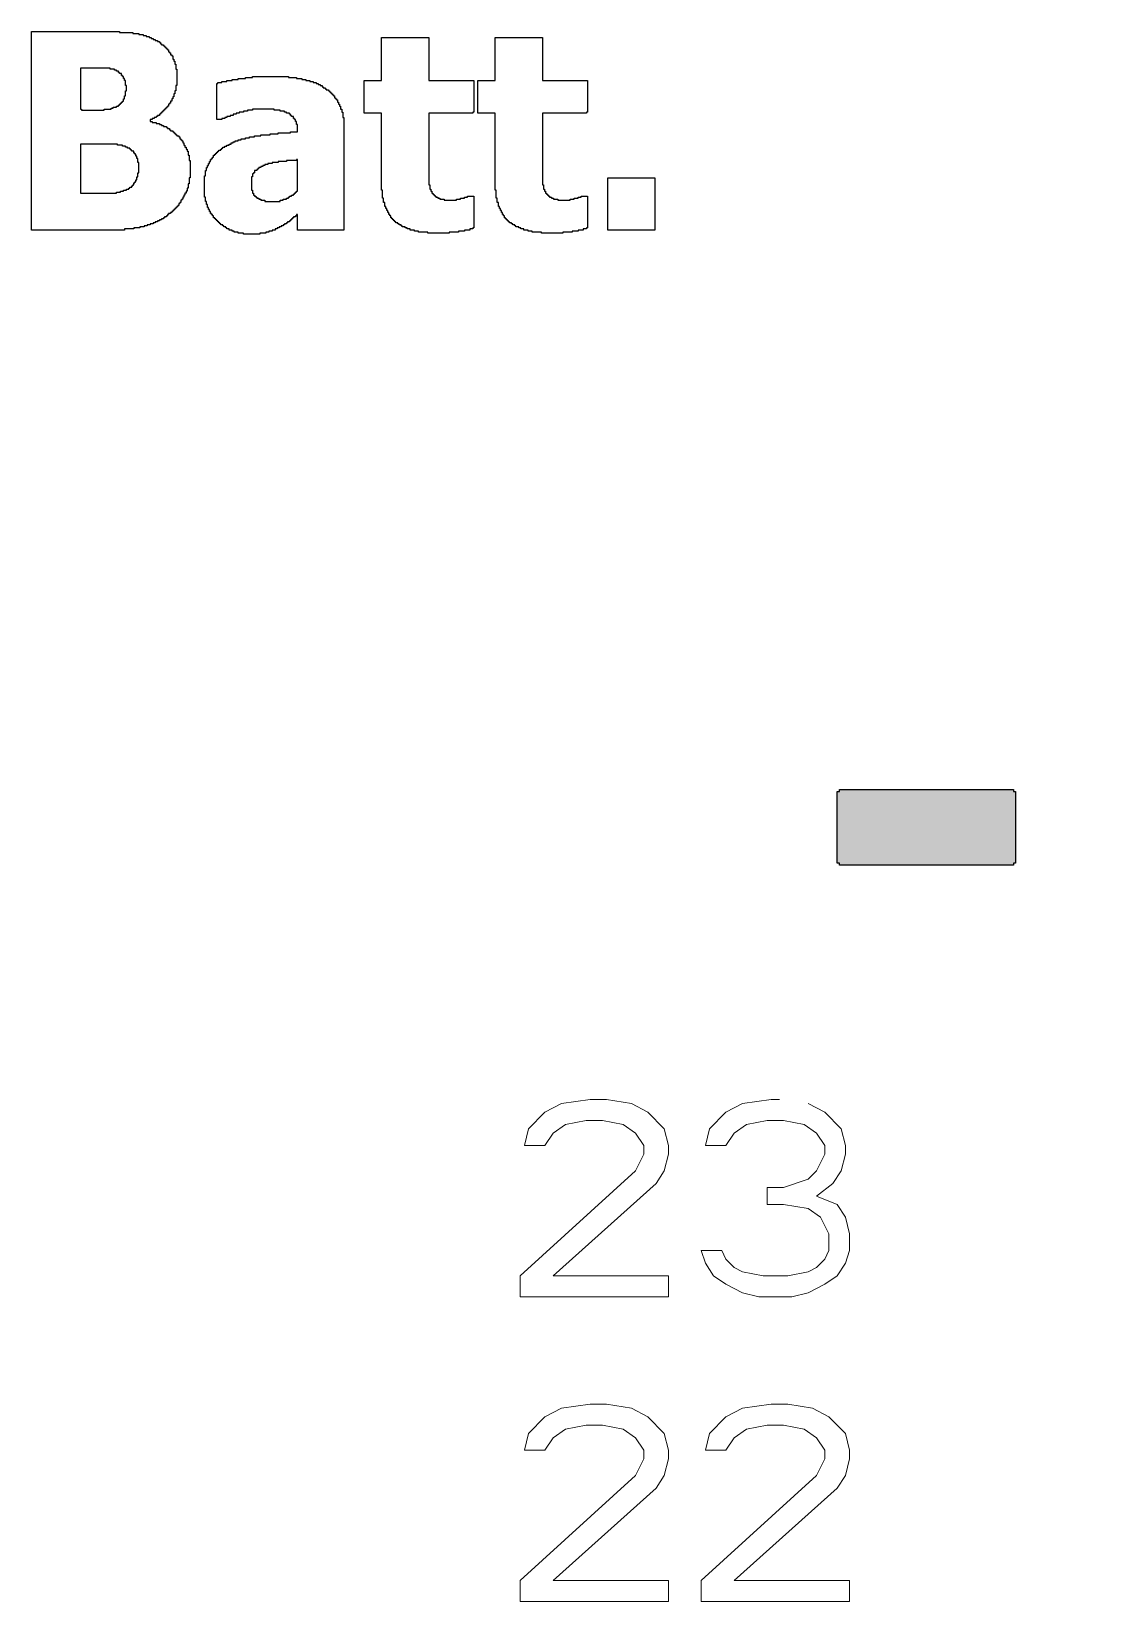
# Model space of a CAD drawing. Header units: inches. Extents: x 0.67 to 2.91, y 19.19 to 21.69.
# Drawn here: x 0.673 to 1.049, y 20.409 to 20.957 of the extents above; entities that cross this region are included whole.
import ezdxf

# ---------------------------------------------------------------- set-up
doc = ezdxf.new("R2010")
doc.units = ezdxf.units.IN
doc.header["$LTSCALE"] = 1.21
doc.header["$MEASUREMENT"] = 0
doc.layers.add('R2V', color=7, linetype='Continuous')

msp = doc.modelspace()

# ---------------------------------------------------------------- hatches: boundary and pattern name
h = msp.add_hatch(color=5)
h.paths.add_polyline_path([(1.01657, 20.66645), (1.01657, 20.69145), (1.01586, 20.69145), (1.01586, 20.69217), (0.95514, 20.69217), (0.95514, 20.69145), (0.95443, 20.69145), (0.95443, 20.66645), (0.95514, 20.66645), (0.95514, 20.66574), (1.01586, 20.66574), (1.01586, 20.66645)])
h.paths.add_polyline_path([(1.17965, 20.66717), (1.17965, 20.69074), (1.13251, 20.69074), (1.13251, 20.69145), (1.13179, 20.69145), (1.13179, 20.73788), (1.10751, 20.73788), (1.10751, 20.69074), (1.05965, 20.69074), (1.05965, 20.66717), (1.10751, 20.66717), (1.10751, 20.62003), (1.13179, 20.62003), (1.13179, 20.66717)])
h.paths.add_polyline_path([(1.31648, 20.67672), (1.31648, 20.67743), (1.31577, 20.67743), (1.31577, 20.67886), (1.31506, 20.67886), (1.31506, 20.67957), (1.31434, 20.67957), (1.31434, 20.68029), (1.31363, 20.68029), (1.31363, 20.681), (1.31291, 20.681), (1.31291, 20.68172), (1.3122, 20.68172), (1.3122, 20.68243), (1.31148, 20.68243), (1.31148, 20.68314), (1.31077, 20.68314), (1.31077, 20.68386), (1.30934, 20.68386), (1.30934, 20.68457), (1.30863, 20.68457), (1.30863, 20.68529), (1.30791, 20.68529), (1.30791, 20.686), (1.30648, 20.686), (1.30648, 20.68672), (1.30506, 20.68672), (1.30506, 20.68743), (1.30363, 20.68743), (1.30363, 20.68814), (1.3022, 20.68814), (1.3022, 20.68886), (1.30006, 20.68886), (1.30006, 20.68957), (1.29791, 20.68957), (1.29791, 20.69029), (1.29577, 20.69029), (1.29577, 20.691), (1.29363, 20.691), (1.29363, 20.69172), (1.29006, 20.69172), (1.29006, 20.69243), (1.2872, 20.69243), (1.2872, 20.69314), (1.28363, 20.69314), (1.28363, 20.69386), (1.28006, 20.69386), (1.28006, 20.69457), (1.2772, 20.69457), (1.2772, 20.69529), (1.27434, 20.69529), (1.27434, 20.696), (1.2722, 20.696), (1.2722, 20.69672), (1.27006, 20.69672), (1.27006, 20.69743), (1.26863, 20.69743), (1.26863, 20.69814), (1.26791, 20.69814), (1.26791, 20.69886), (1.26648, 20.69886), (1.26648, 20.70029), (1.26577, 20.70029), (1.26577, 20.701), (1.26506, 20.701), (1.26506, 20.70672), (1.26577, 20.70672), (1.26577, 20.70814), (1.26648, 20.70814), (1.26648, 20.70886), (1.2672, 20.70886), (1.2672, 20.70957), (1.26863, 20.70957), (1.26863, 20.71029), (1.26934, 20.71029), (1.26934, 20.711), (1.27148, 20.711), (1.27148, 20.71172), (1.27363, 20.71172), (1.27363, 20.71243), (1.27648, 20.71243), (1.27648, 20.71314), (1.2872, 20.71314), (1.2872, 20.71243), (1.29148, 20.71243), (1.29148, 20.71172), (1.29434, 20.71172), (1.29434, 20.711), (1.29648, 20.711), (1.29648, 20.71029), (1.29863, 20.71029), (1.29863, 20.70957), (1.30006, 20.70957), (1.30006, 20.70886), (1.3022, 20.70886), (1.3022, 20.70814), (1.30363, 20.70814), (1.30363, 20.70743), (1.30506, 20.70743), (1.30506, 20.70672), (1.30577, 20.70672), (1.30577, 20.706), (1.3072, 20.706), (1.3072, 20.70529), (1.30863, 20.70529), (1.30863, 20.70457), (1.31006, 20.70457), (1.31006, 20.70386), (1.31077, 20.70386), (1.31077, 20.70314), (1.3122, 20.70314), (1.3122, 20.70243), (1.31291, 20.70243), (1.31291, 20.70172), (1.31648, 20.70172), (1.31648, 20.72814), (1.31506, 20.72814), (1.31506, 20.72886), (1.31363, 20.72886), (1.31363, 20.72957), (1.31148, 20.72957), (1.31148, 20.73029), (1.31006, 20.73029), (1.31006, 20.731), (1.3072, 20.731), (1.3072, 20.73172), (1.30506, 20.73172), (1.30506, 20.73243), (1.3022, 20.73243), (1.3022, 20.73314), (1.29934, 20.73314), (1.29934, 20.73386), (1.29506, 20.73386), (1.29506, 20.73457), (1.29077, 20.73457), (1.29077, 20.73529), (1.27148, 20.73529), (1.27148, 20.73457), (1.26648, 20.73457), (1.26648, 20.73386), (1.26291, 20.73386), (1.26291, 20.73314), (1.26006, 20.73314), (1.26006, 20.73243), (1.25791, 20.73243), (1.25791, 20.73172), (1.25577, 20.73172), (1.25577, 20.731), (1.25434, 20.731), (1.25434, 20.73029), (1.25291, 20.73029), (1.25291, 20.72957), (1.25077, 20.72957), (1.25077, 20.72886), (1.25006, 20.72886), (1.25006, 20.72814), (1.24863, 20.72814), (1.24863, 20.72743), (1.2472, 20.72743), (1.2472, 20.72672), (1.24648, 20.72672), (1.24648, 20.726), (1.24506, 20.726), (1.24506, 20.72529), (1.24434, 20.72529), (1.24434, 20.72457), (1.24363, 20.72457), (1.24363, 20.72386), (1.2422, 20.72386), (1.2422, 20.72314), (1.24148, 20.72314), (1.24148, 20.72243), (1.24077, 20.72243), (1.24077, 20.72172), (1.24006, 20.72172), (1.24006, 20.721), (1.23934, 20.721), (1.23934, 20.72029), (1.23863, 20.72029), (1.23863, 20.71886), (1.23791, 20.71886), (1.23791, 20.71814), (1.2372, 20.71814), (1.2372, 20.71743), (1.23648, 20.71743), (1.23648, 20.716), (1.23577, 20.716), (1.23577, 20.71457), (1.23506, 20.71457), (1.23506, 20.71386), (1.23434, 20.71386), (1.23434, 20.71172), (1.23363, 20.71172), (1.23363, 20.71029), (1.23291, 20.71029), (1.23291, 20.70743), (1.2322, 20.70743), (1.2322, 20.70243), (1.23148, 20.70243), (1.23148, 20.69957), (1.2322, 20.69957), (1.2322, 20.69314), (1.23291, 20.69314), (1.23291, 20.69029), (1.23363, 20.69029), (1.23363, 20.68814), (1.23434, 20.68814), (1.23434, 20.68672), (1.23506, 20.68672), (1.23506, 20.68529), (1.23577, 20.68529), (1.23577, 20.68386), (1.23648, 20.68386), (1.23648, 20.68314), (1.2372, 20.68314), (1.2372, 20.68172), (1.23791, 20.68172), (1.23791, 20.681), (1.23863, 20.681), (1.23863, 20.68029), (1.23934, 20.68029), (1.23934, 20.67957), (1.24006, 20.67957), (1.24006, 20.67886), (1.24077, 20.67886), (1.24077, 20.67814), (1.24148, 20.67814), (1.24148, 20.67743), (1.2422, 20.67743), (1.2422, 20.67672), (1.24363, 20.67672), (1.24363, 20.676), (1.24434, 20.676), (1.24434, 20.67529), (1.24506, 20.67529), (1.24506, 20.67457), (1.24648, 20.67457), (1.24648, 20.67386), (1.24791, 20.67386), (1.24791, 20.67314), (1.24934, 20.67314), (1.24934, 20.67243), (1.25077, 20.67243), (1.25077, 20.67172), (1.25291, 20.67172), (1.25291, 20.671), (1.25434, 20.671), (1.25434, 20.67029), (1.25648, 20.67029), (1.25648, 20.66957), (1.25934, 20.66957), (1.25934, 20.66886), (1.2622, 20.66886), (1.2622, 20.66814), (1.26506, 20.66814), (1.26506, 20.66743), (1.26863, 20.66743), (1.26863, 20.66672), (1.2722, 20.66672), (1.2722, 20.666), (1.27506, 20.666), (1.27506, 20.66529), (1.27791, 20.66529), (1.27791, 20.66457), (1.28077, 20.66457), (1.28077, 20.66386), (1.2822, 20.66386), (1.2822, 20.66314), (1.28363, 20.66314), (1.28363, 20.66243), (1.28506, 20.66243), (1.28506, 20.66172), (1.28577, 20.66172), (1.28577, 20.661), (1.28648, 20.661), (1.28648, 20.66029), (1.2872, 20.66029), (1.2872, 20.65743), (1.28791, 20.65743), (1.28791, 20.656), (1.2872, 20.656), (1.2872, 20.65314), (1.28648, 20.65314), (1.28648, 20.65243), (1.28577, 20.65243), (1.28577, 20.65172), (1.28506, 20.65172), (1.28506, 20.651), (1.28434, 20.651), (1.28434, 20.65029), (1.28291, 20.65029), (1.28291, 20.64957), (1.28077, 20.64957), (1.28077, 20.64886), (1.27791, 20.64886), (1.27791, 20.64814), (1.27291, 20.64814), (1.27291, 20.64743), (1.26648, 20.64743), (1.26648, 20.64814), (1.26077, 20.64814), (1.26077, 20.64886), (1.2572, 20.64886), (1.2572, 20.64957), (1.25506, 20.64957), (1.25506, 20.65029), (1.25291, 20.65029), (1.25291, 20.651), (1.25077, 20.651), (1.25077, 20.65172), (1.24934, 20.65172), (1.24934, 20.65243), (1.2472, 20.65243), (1.2472, 20.65314), (1.24577, 20.65314), (1.24577, 20.65386), (1.24434, 20.65386), (1.24434, 20.65457), (1.24291, 20.65457), (1.24291, 20.65529), (1.24148, 20.65529), (1.24148, 20.656), (1.24077, 20.656), (1.24077, 20.65672), (1.23934, 20.65672), (1.23934, 20.65743), (1.23863, 20.65743), (1.23863, 20.65814), (1.2372, 20.65814), (1.2372, 20.65886), (1.23648, 20.65886), (1.23648, 20.65957), (1.23577, 20.65957), (1.23577, 20.66029), (1.23434, 20.66029), (1.23434, 20.661), (1.23148, 20.661), (1.23148, 20.63314), (1.23291, 20.63314), (1.23291, 20.63243), (1.23506, 20.63243), (1.23506, 20.63172), (1.23648, 20.63172), (1.23648, 20.631), (1.23863, 20.631), (1.23863, 20.63029), (1.24077, 20.63029), (1.24077, 20.62957), (1.24291, 20.62957), (1.24291, 20.62886), (1.24577, 20.62886), (1.24577, 20.62814), (1.24791, 20.62814), (1.24791, 20.62743), (1.25148, 20.62743), (1.25148, 20.62672), (1.25577, 20.62672), (1.25577, 20.626), (1.2622, 20.626), (1.2622, 20.62529), (1.27863, 20.62529), (1.27863, 20.626), (1.28434, 20.626), (1.28434, 20.62672), (1.28791, 20.62672), (1.28791, 20.62743), (1.29077, 20.62743), (1.29077, 20.62814), (1.29363, 20.62814), (1.29363, 20.62886), (1.29577, 20.62886), (1.29577, 20.62957), (1.2972, 20.62957), (1.2972, 20.63029), (1.29863, 20.63029), (1.29863, 20.631), (1.30077, 20.631), (1.30077, 20.63172), (1.30148, 20.63172), (1.30148, 20.63243), (1.30291, 20.63243), (1.30291, 20.63314), (1.30434, 20.63314), (1.30434, 20.63386), (1.30577, 20.63386), (1.30577, 20.63457), (1.30648, 20.63457), (1.30648, 20.63529), (1.30791, 20.63529), (1.30791, 20.636), (1.30863, 20.636), (1.30863, 20.63672), (1.30934, 20.63672), (1.30934, 20.63743), (1.31006, 20.63743), (1.31006, 20.63814), (1.31077, 20.63814), (1.31077, 20.63886), (1.31148, 20.63886), (1.31148, 20.63957), (1.3122, 20.63957), (1.3122, 20.64029), (1.31291, 20.64029), (1.31291, 20.641), (1.31363, 20.641), (1.31363, 20.64172), (1.31434, 20.64172), (1.31434, 20.64243), (1.31506, 20.64243), (1.31506, 20.64386), (1.31577, 20.64386), (1.31577, 20.64457), (1.31648, 20.64457), (1.31648, 20.646), (1.3172, 20.646), (1.3172, 20.64743), (1.31791, 20.64743), (1.31791, 20.64886), (1.31863, 20.64886), (1.31863, 20.651), (1.31934, 20.651), (1.31934, 20.65314), (1.32006, 20.65314), (1.32006, 20.65672), (1.32077, 20.65672), (1.32077, 20.66529), (1.32006, 20.66529), (1.32006, 20.66957), (1.31934, 20.66957), (1.31934, 20.67172), (1.31863, 20.67172), (1.31863, 20.67386), (1.31791, 20.67386), (1.31791, 20.67529), (1.3172, 20.67529), (1.3172, 20.67672)])
h.paths.add_polyline_path([(2.32996, 20.6881), (2.32996, 20.68881), (2.32853, 20.68881), (2.32853, 20.68953), (2.3271, 20.68953), (2.3271, 20.69024), (2.32568, 20.69024), (2.32568, 20.69096), (2.32425, 20.69096), (2.32425, 20.69167), (2.3221, 20.69167), (2.3221, 20.69238), (2.31996, 20.69238), (2.31996, 20.6931), (2.31782, 20.6931), (2.31782, 20.69381), (2.31568, 20.69381), (2.31568, 20.69453), (2.3121, 20.69453), (2.3121, 20.69524), (2.30925, 20.69524), (2.30925, 20.69596), (2.30568, 20.69596), (2.30568, 20.69667), (2.3021, 20.69667), (2.3021, 20.69739), (2.29925, 20.69739), (2.29925, 20.6981), (2.29639, 20.6981), (2.29639, 20.69881), (2.29425, 20.69881), (2.29425, 20.69953), (2.2921, 20.69953), (2.2921, 20.70024), (2.29068, 20.70024), (2.29068, 20.70096), (2.28996, 20.70096), (2.28996, 20.70167), (2.28853, 20.70167), (2.28853, 20.7031), (2.28782, 20.7031), (2.28782, 20.70381), (2.2871, 20.70381), (2.2871, 20.70953), (2.28782, 20.70953), (2.28782, 20.71096), (2.28853, 20.71096), (2.28853, 20.71167), (2.28925, 20.71167), (2.28925, 20.71239), (2.29068, 20.71239), (2.29068, 20.7131), (2.29139, 20.7131), (2.29139, 20.71381), (2.29353, 20.71381), (2.29353, 20.71453), (2.29568, 20.71453), (2.29568, 20.71524), (2.29853, 20.71524), (2.29853, 20.71596), (2.30925, 20.71596), (2.30925, 20.71524), (2.31353, 20.71524), (2.31353, 20.71453), (2.31639, 20.71453), (2.31639, 20.71381), (2.31853, 20.71381), (2.31853, 20.7131), (2.32068, 20.7131), (2.32068, 20.71239), (2.3221, 20.71239), (2.3221, 20.71167), (2.32425, 20.71167), (2.32425, 20.71096), (2.32568, 20.71096), (2.32568, 20.71024), (2.3271, 20.71024), (2.3271, 20.70953), (2.32782, 20.70953), (2.32782, 20.70881), (2.32925, 20.70881), (2.32925, 20.7081), (2.33068, 20.7081), (2.33068, 20.70738), (2.3321, 20.70738), (2.3321, 20.70667), (2.33282, 20.70667), (2.33282, 20.70596), (2.33425, 20.70596), (2.33425, 20.70524), (2.33496, 20.70524), (2.33496, 20.70453), (2.33853, 20.70453), (2.33853, 20.73096), (2.3371, 20.73096), (2.3371, 20.73167), (2.33568, 20.73167), (2.33568, 20.73239), (2.33353, 20.73239), (2.33353, 20.7331), (2.3321, 20.7331), (2.3321, 20.73381), (2.32925, 20.73381), (2.32925, 20.73453), (2.3271, 20.73453), (2.3271, 20.73524), (2.32425, 20.73524), (2.32425, 20.73596), (2.32139, 20.73596), (2.32139, 20.73667), (2.3171, 20.73667), (2.3171, 20.73738), (2.31282, 20.73738), (2.31282, 20.7381), (2.29353, 20.7381), (2.29353, 20.73738), (2.28853, 20.73738), (2.28853, 20.73667), (2.28496, 20.73667), (2.28496, 20.73596), (2.2821, 20.73596), (2.2821, 20.73524), (2.27996, 20.73524), (2.27996, 20.73453), (2.27782, 20.73453), (2.27782, 20.73381), (2.27639, 20.73381), (2.27639, 20.7331), (2.27496, 20.7331), (2.27496, 20.73239), (2.27282, 20.73239), (2.27282, 20.73167), (2.2721, 20.73167), (2.2721, 20.73096), (2.27068, 20.73096), (2.27068, 20.73024), (2.26925, 20.73024), (2.26925, 20.72953), (2.26853, 20.72953), (2.26853, 20.72881), (2.2671, 20.72881), (2.2671, 20.7281), (2.26639, 20.7281), (2.26639, 20.72739), (2.26568, 20.72739), (2.26568, 20.72667), (2.26425, 20.72667), (2.26425, 20.72596), (2.26353, 20.72596), (2.26353, 20.72524), (2.26282, 20.72524), (2.26282, 20.72453), (2.2621, 20.72453), (2.2621, 20.72381), (2.26139, 20.72381), (2.26139, 20.7231), (2.26068, 20.7231), (2.26068, 20.72167), (2.25996, 20.72167), (2.25996, 20.72096), (2.25925, 20.72096), (2.25925, 20.72024), (2.25853, 20.72024), (2.25853, 20.71881), (2.25782, 20.71881), (2.25782, 20.71739), (2.2571, 20.71739), (2.2571, 20.71667), (2.25639, 20.71667), (2.25639, 20.71453), (2.25568, 20.71453), (2.25568, 20.7131), (2.25496, 20.7131), (2.25496, 20.71024), (2.25425, 20.71024), (2.25425, 20.70524), (2.25353, 20.70524), (2.25353, 20.70239), (2.25425, 20.70239), (2.25425, 20.69596), (2.25496, 20.69596), (2.25496, 20.6931), (2.25568, 20.6931), (2.25568, 20.69096), (2.25639, 20.69096), (2.25639, 20.68953), (2.2571, 20.68953), (2.2571, 20.6881), (2.25782, 20.6881), (2.25782, 20.68667), (2.25853, 20.68667), (2.25853, 20.68596), (2.25925, 20.68596), (2.25925, 20.68453), (2.25996, 20.68453), (2.25996, 20.68381), (2.26068, 20.68381), (2.26068, 20.6831), (2.26139, 20.6831), (2.26139, 20.68239), (2.2621, 20.68239), (2.2621, 20.68167), (2.26282, 20.68167), (2.26282, 20.68096), (2.26353, 20.68096), (2.26353, 20.68024), (2.26425, 20.68024), (2.26425, 20.67953), (2.26568, 20.67953), (2.26568, 20.67881), (2.26639, 20.67881), (2.26639, 20.6781), (2.2671, 20.6781), (2.2671, 20.67738), (2.26853, 20.67738), (2.26853, 20.67667), (2.26996, 20.67667), (2.26996, 20.67596), (2.27139, 20.67596), (2.27139, 20.67524), (2.27282, 20.67524), (2.27282, 20.67453), (2.27496, 20.67453), (2.27496, 20.67381), (2.27639, 20.67381), (2.27639, 20.6731), (2.27853, 20.6731), (2.27853, 20.67239), (2.28139, 20.67239), (2.28139, 20.67167), (2.28425, 20.67167), (2.28425, 20.67096), (2.2871, 20.67096), (2.2871, 20.67024), (2.29068, 20.67024), (2.29068, 20.66953), (2.29425, 20.66953), (2.29425, 20.66881), (2.2971, 20.66881), (2.2971, 20.6681), (2.29996, 20.6681), (2.29996, 20.66739), (2.30282, 20.66739), (2.30282, 20.66667), (2.30425, 20.66667), (2.30425, 20.66596), (2.30568, 20.66596), (2.30568, 20.66524), (2.3071, 20.66524), (2.3071, 20.66453), (2.30782, 20.66453), (2.30782, 20.66381), (2.30853, 20.66381), (2.30853, 20.6631), (2.30925, 20.6631), (2.30925, 20.66024), (2.30996, 20.66024), (2.30996, 20.65881), (2.30925, 20.65881), (2.30925, 20.65596), (2.30853, 20.65596), (2.30853, 20.65524), (2.30782, 20.65524), (2.30782, 20.65453), (2.3071, 20.65453), (2.3071, 20.65381), (2.30639, 20.65381), (2.30639, 20.6531), (2.30496, 20.6531), (2.30496, 20.65239), (2.30282, 20.65239), (2.30282, 20.65167), (2.29996, 20.65167), (2.29996, 20.65096), (2.29496, 20.65096), (2.29496, 20.65024), (2.28853, 20.65024), (2.28853, 20.65096), (2.28282, 20.65096), (2.28282, 20.65167), (2.27925, 20.65167), (2.27925, 20.65239), (2.2771, 20.65239), (2.2771, 20.6531), (2.27496, 20.6531), (2.27496, 20.65381), (2.27282, 20.65381), (2.27282, 20.65453), (2.27139, 20.65453), (2.27139, 20.65524), (2.26925, 20.65524), (2.26925, 20.65596), (2.26782, 20.65596), (2.26782, 20.65667), (2.26639, 20.65667), (2.26639, 20.65739), (2.26496, 20.65739), (2.26496, 20.6581), (2.26353, 20.6581), (2.26353, 20.65881), (2.26282, 20.65881), (2.26282, 20.65953), (2.26139, 20.65953), (2.26139, 20.66024), (2.26068, 20.66024), (2.26068, 20.66096), (2.25925, 20.66096), (2.25925, 20.66167), (2.25853, 20.66167), (2.25853, 20.66238), (2.25782, 20.66238), (2.25782, 20.6631), (2.25639, 20.6631), (2.25639, 20.66381), (2.25353, 20.66381), (2.25353, 20.63596), (2.25496, 20.63596), (2.25496, 20.63524), (2.2571, 20.63524), (2.2571, 20.63453), (2.25853, 20.63453), (2.25853, 20.63381), (2.26068, 20.63381), (2.26068, 20.6331), (2.26282, 20.6331), (2.26282, 20.63238), (2.26496, 20.63238), (2.26496, 20.63167), (2.26782, 20.63167), (2.26782, 20.63096), (2.26996, 20.63096), (2.26996, 20.63024), (2.27353, 20.63024), (2.27353, 20.62953), (2.27782, 20.62953), (2.27782, 20.62881), (2.28425, 20.62881), (2.28425, 20.6281), (2.30068, 20.6281), (2.30068, 20.62881), (2.30639, 20.62881), (2.30639, 20.62953), (2.30996, 20.62953), (2.30996, 20.63024), (2.31282, 20.63024), (2.31282, 20.63096), (2.31568, 20.63096), (2.31568, 20.63167), (2.31782, 20.63167), (2.31782, 20.63238), (2.31925, 20.63238), (2.31925, 20.6331), (2.32068, 20.6331), (2.32068, 20.63381), (2.32282, 20.63381), (2.32282, 20.63453), (2.32353, 20.63453), (2.32353, 20.63524), (2.32496, 20.63524), (2.32496, 20.63596), (2.32639, 20.63596), (2.32639, 20.63667), (2.32782, 20.63667), (2.32782, 20.63739), (2.32853, 20.63739), (2.32853, 20.6381), (2.32996, 20.6381), (2.32996, 20.63881), (2.33068, 20.63881), (2.33068, 20.63953), (2.33139, 20.63953), (2.33139, 20.64024), (2.3321, 20.64024), (2.3321, 20.64096), (2.33282, 20.64096), (2.33282, 20.64167), (2.33353, 20.64167), (2.33353, 20.64239), (2.33425, 20.64239), (2.33425, 20.6431), (2.33496, 20.6431), (2.33496, 20.64381), (2.33568, 20.64381), (2.33568, 20.64453), (2.33639, 20.64453), (2.33639, 20.64524), (2.3371, 20.64524), (2.3371, 20.64667), (2.33782, 20.64667), (2.33782, 20.64738), (2.33853, 20.64738), (2.33853, 20.64881), (2.33925, 20.64881), (2.33925, 20.65024), (2.33996, 20.65024), (2.33996, 20.65167), (2.34068, 20.65167), (2.34068, 20.65381), (2.34139, 20.65381), (2.34139, 20.65596), (2.3421, 20.65596), (2.3421, 20.65953), (2.34282, 20.65953), (2.34282, 20.6681), (2.3421, 20.6681), (2.3421, 20.67239), (2.34139, 20.67239), (2.34139, 20.67453), (2.34068, 20.67453), (2.34068, 20.67667), (2.33996, 20.67667), (2.33996, 20.6781), (2.33925, 20.6781), (2.33925, 20.67953), (2.33853, 20.67953), (2.33853, 20.68024), (2.33782, 20.68024), (2.33782, 20.68167), (2.3371, 20.68167), (2.3371, 20.68239), (2.33639, 20.68239), (2.33639, 20.6831), (2.33568, 20.6831), (2.33568, 20.68381), (2.33496, 20.68381), (2.33496, 20.68453), (2.33425, 20.68453), (2.33425, 20.68524), (2.33353, 20.68524), (2.33353, 20.68596), (2.33282, 20.68596), (2.33282, 20.68667), (2.33139, 20.68667), (2.33139, 20.68739), (2.33068, 20.68739), (2.33068, 20.6881)])
h.paths.add_polyline_path([(2.50041, 20.66837), (2.50041, 20.69194), (2.45327, 20.69194), (2.45327, 20.69265), (2.45255, 20.69265), (2.45255, 20.73908), (2.42827, 20.73908), (2.42827, 20.69194), (2.38041, 20.69194), (2.38041, 20.66837), (2.42827, 20.66837), (2.42827, 20.62122), (2.45255, 20.62122), (2.45255, 20.66837)])
h.paths.add_polyline_path([(2.61271, 20.66765), (2.61271, 20.69265), (2.612, 20.69265), (2.612, 20.69337), (2.55128, 20.69337), (2.55128, 20.69265), (2.55057, 20.69265), (2.55057, 20.66765), (2.55128, 20.66765), (2.55128, 20.66694), (2.612, 20.66694), (2.612, 20.66765)])

# ---------------------------------------------------------------- linework, layer by layer
at = {"color": 5, "linetype": 'Continuous', "lineweight": 5}
for p, q in [((0.85819, 20.58261), (0.85244, 20.57967)), ((0.86823, 20.58407), (0.85819, 20.58261)), ((0.87397, 20.58407), (0.86823, 20.58407)), ((0.88259, 20.58261), (0.87397, 20.58407)), ((0.88833, 20.57967), (0.88259, 20.58261)), ((0.92134, 20.58261), (0.9156, 20.57967)), ((0.93139, 20.58407), (0.92134, 20.58261)), ((0.93426, 20.58407), (0.93139, 20.58407)), ((0.95005, 20.57967), (0.94431, 20.58261)), ((0.85244, 20.57967), (0.8467, 20.57381)), ((0.85531, 20.57234), (0.85962, 20.57528)), ((0.85962, 20.57528), (0.8668, 20.57674)), ((0.8668, 20.57674), (0.87254, 20.57674)), ((0.87254, 20.57674), (0.87972, 20.57528)), ((0.87972, 20.57528), (0.88402, 20.57234)), ((0.89407, 20.57381), (0.88833, 20.57967)), ((0.9156, 20.57967), (0.90986, 20.57381)), ((0.91847, 20.57234), (0.92278, 20.57528)), ((0.92278, 20.57528), (0.92995, 20.57674)), ((0.92995, 20.57674), (0.9357, 20.57674)), ((0.9357, 20.57674), (0.94287, 20.57528)), ((0.94287, 20.57528), (0.94718, 20.57234)), ((0.95579, 20.57381), (0.95005, 20.57967)), ((0.8467, 20.57381), (0.84527, 20.56795)), ((0.85244, 20.56795), (0.85531, 20.57234)), ((0.88402, 20.57234), (0.88689, 20.56795)), ((0.8955, 20.56795), (0.89407, 20.57381)), ((0.90986, 20.57381), (0.90842, 20.56795)), ((0.9156, 20.56795), (0.91847, 20.57234)), ((0.94718, 20.57234), (0.95005, 20.56795)), ((0.95723, 20.56795), (0.95579, 20.57381)), ((0.84527, 20.56795), (0.85244, 20.56795)), ((0.88689, 20.56501), (0.88402, 20.55915)), ((0.88689, 20.56795), (0.88689, 20.56501)), ((0.89407, 20.55915), (0.8955, 20.56501)), ((0.8955, 20.56501), (0.8955, 20.56795)), ((0.90842, 20.56795), (0.9156, 20.56795)), ((0.95005, 20.56501), (0.94718, 20.55915)), ((0.95005, 20.56795), (0.95005, 20.56501)), ((0.95579, 20.55915), (0.95723, 20.56501)), ((0.95723, 20.56501), (0.95723, 20.56795)), ((0.88402, 20.55915), (0.84383, 20.5225)), ((0.8912, 20.55475), (0.89407, 20.55915)), ((0.94718, 20.55915), (0.94431, 20.55622)), ((0.95292, 20.55475), (0.95579, 20.55915)), ((0.85531, 20.5225), (0.8912, 20.55475)), ((0.92995, 20.55329), (0.92995, 20.54742)), ((0.9357, 20.55329), (0.92995, 20.55329)), ((0.94431, 20.55622), (0.9357, 20.55329)), ((0.94718, 20.55036), (0.95292, 20.55475)), ((0.92995, 20.54742), (0.9357, 20.54742)), ((0.9357, 20.54742), (0.94431, 20.54596)), ((0.95435, 20.54742), (0.94718, 20.55036)), ((0.95723, 20.54303), (0.95435, 20.54742)), ((0.94431, 20.54596), (0.94861, 20.54303)), ((0.94861, 20.54303), (0.95148, 20.53716)), ((0.95866, 20.53716), (0.95723, 20.54303)), ((0.95148, 20.53716), (0.95148, 20.5313)), ((0.95866, 20.5313), (0.95866, 20.53716)), ((0.90699, 20.5313), (0.90842, 20.5269)), ((0.91416, 20.5313), (0.90699, 20.5313)), ((0.9156, 20.52837), (0.91416, 20.5313)), ((0.95148, 20.5313), (0.95005, 20.52837)), ((0.95723, 20.5269), (0.95866, 20.5313)), ((0.90842, 20.5269), (0.91129, 20.5225)), ((0.91847, 20.52544), (0.9156, 20.52837)), ((0.92134, 20.52397), (0.91847, 20.52544)), ((0.94718, 20.52544), (0.94431, 20.52397)), ((0.95005, 20.52837), (0.94718, 20.52544)), ((0.95435, 20.5225), (0.95723, 20.5269)), ((0.84383, 20.5225), (0.84383, 20.51517)), ((0.8955, 20.5225), (0.85531, 20.5225)), ((0.8955, 20.51517), (0.8955, 20.5225)), ((0.91129, 20.5225), (0.9156, 20.51957)), ((0.9156, 20.51957), (0.92134, 20.51664)), ((0.92852, 20.5225), (0.92134, 20.52397)), ((0.93713, 20.5225), (0.92852, 20.5225)), ((0.94431, 20.52397), (0.93713, 20.5225)), ((0.94431, 20.51664), (0.95005, 20.51957)), ((0.95005, 20.51957), (0.95435, 20.5225)), ((0.84383, 20.51517), (0.8955, 20.51517)), ((0.92134, 20.51664), (0.92708, 20.51517)), ((0.92708, 20.51517), (0.93857, 20.51517)), ((0.93857, 20.51517), (0.94431, 20.51664)), ((0.85819, 20.47631), (0.85244, 20.47337)), ((0.86823, 20.47777), (0.85819, 20.47631)), ((0.87397, 20.47777), (0.86823, 20.47777)), ((0.88259, 20.47631), (0.87397, 20.47777)), ((0.88833, 20.47337), (0.88259, 20.47631)), ((0.92134, 20.47631), (0.9156, 20.47337)), ((0.93139, 20.47777), (0.92134, 20.47631)), ((0.93713, 20.47777), (0.93139, 20.47777)), ((0.94574, 20.47631), (0.93713, 20.47777)), ((0.95148, 20.47337), (0.94574, 20.47631)), ((0.85244, 20.47337), (0.8467, 20.46751)), ((0.85962, 20.46898), (0.8668, 20.47044)), ((0.8668, 20.47044), (0.87254, 20.47044)), ((0.87254, 20.47044), (0.87972, 20.46898)), ((0.89407, 20.46751), (0.88833, 20.47337)), ((0.9156, 20.47337), (0.90986, 20.46751)), ((0.92278, 20.46898), (0.92995, 20.47044)), ((0.92995, 20.47044), (0.9357, 20.47044)), ((0.9357, 20.47044), (0.94287, 20.46898)), ((0.95723, 20.46751), (0.95148, 20.47337)), ((0.8467, 20.46751), (0.84527, 20.46165)), ((0.85244, 20.46165), (0.85531, 20.46604)), ((0.85531, 20.46604), (0.85962, 20.46898)), ((0.87972, 20.46898), (0.88402, 20.46604)), ((0.88402, 20.46604), (0.88689, 20.46165)), ((0.8955, 20.46165), (0.89407, 20.46751)), ((0.90986, 20.46751), (0.90842, 20.46165)), ((0.9156, 20.46165), (0.91847, 20.46604)), ((0.91847, 20.46604), (0.92278, 20.46898)), ((0.94287, 20.46898), (0.94718, 20.46604)), ((0.94718, 20.46604), (0.95005, 20.46165)), ((0.95866, 20.46165), (0.95723, 20.46751)), ((0.84527, 20.46165), (0.85244, 20.46165)), ((0.88689, 20.46165), (0.88689, 20.45872)), ((0.8955, 20.45872), (0.8955, 20.46165)), ((0.90842, 20.46165), (0.9156, 20.46165)), ((0.95005, 20.46165), (0.95005, 20.45872)), ((0.95866, 20.45872), (0.95866, 20.46165)), ((0.88689, 20.45872), (0.88402, 20.45285)), ((0.89407, 20.45285), (0.8955, 20.45872)), ((0.95005, 20.45872), (0.94718, 20.45285)), ((0.95723, 20.45285), (0.95866, 20.45872)), ((0.88402, 20.45285), (0.84383, 20.4162)), ((0.85531, 20.4162), (0.8912, 20.44845)), ((0.8912, 20.44845), (0.89407, 20.45285)), ((0.94718, 20.45285), (0.90699, 20.4162)), ((0.91847, 20.4162), (0.95435, 20.44845)), ((0.95435, 20.44845), (0.95723, 20.45285)), ((0.84383, 20.4162), (0.84383, 20.40887)), ((0.8955, 20.4162), (0.85531, 20.4162)), ((0.8955, 20.40887), (0.8955, 20.4162)), ((0.90699, 20.4162), (0.90699, 20.40887)), ((0.95866, 20.4162), (0.91847, 20.4162)), ((0.95866, 20.40887), (0.95866, 20.4162)), ((0.84383, 20.40887), (0.8955, 20.40887)), ((0.90699, 20.40887), (0.95866, 20.40887))]:
    msp.add_line(p, q, dxfattribs=at)
at = {"layer": 'R2V', "color": 5}
for points in [[(0.70406, 20.95664, 0), (0.70406, 20.95629, 0), (0.7087, 20.95629, 0), (0.7087, 20.95593, 0), (0.71084, 20.95593, 0), (0.71084, 20.95557, 0), (0.71227, 20.95557, 0), (0.71227, 20.95522, 0), (0.71334, 20.95522, 0), (0.71334, 20.95486, 0), (0.71441, 20.95486, 0), (0.71441, 20.9545, 0), (0.71513, 20.9545, 0), (0.71513, 20.95414, 0), (0.71584, 20.95414, 0), (0.71584, 20.95379, 0), (0.71656, 20.95379, 0), (0.71656, 20.95343, 0), (0.71727, 20.95343, 0), (0.71727, 20.95307, 0), (0.71799, 20.95307, 0), (0.71799, 20.95272, 0), (0.71834, 20.95272, 0), (0.71834, 20.95236, 0), (0.7187, 20.95236, 0), (0.7187, 20.952, 0), (0.71941, 20.952, 0), (0.71941, 20.95164, 0), (0.71977, 20.95164, 0), (0.71977, 20.95129, 0), (0.72013, 20.95129, 0), (0.72013, 20.95093, 0), (0.72049, 20.95093, 0), (0.72049, 20.95057, 0), (0.72084, 20.95057, 0), (0.72084, 20.95022, 0), (0.7212, 20.95022, 0), (0.7212, 20.9495, 0), (0.72156, 20.9495, 0), (0.72156, 20.94914, 0), (0.72191, 20.94914, 0), (0.72191, 20.94843, 0), (0.72227, 20.94843, 0), (0.72227, 20.94807, 0), (0.72263, 20.94807, 0), (0.72263, 20.947, 0), (0.72299, 20.947, 0), (0.72299, 20.94629, 0), (0.72334, 20.94629, 0), (0.72334, 20.94522, 0), (0.7237, 20.94522, 0), (0.7237, 20.94343, 0), (0.72406, 20.94343, 0), (0.72406, 20.93772, 0), (0.7237, 20.93772, 0), (0.7237, 20.93593, 0), (0.72334, 20.93593, 0), (0.72334, 20.93486, 0), (0.72299, 20.93486, 0), (0.72299, 20.93379, 0), (0.72263, 20.93379, 0), (0.72263, 20.93307, 0), (0.72227, 20.93307, 0), (0.72227, 20.93236, 0), (0.72191, 20.93236, 0), (0.72191, 20.93164, 0), (0.72156, 20.93164, 0), (0.72156, 20.93129, 0), (0.7212, 20.93129, 0), (0.7212, 20.93057, 0), (0.72084, 20.93057, 0), (0.72084, 20.93022, 0), (0.72049, 20.93022, 0), (0.72049, 20.92986, 0), (0.72013, 20.92986, 0), (0.72013, 20.9295, 0), (0.71977, 20.9295, 0), (0.71977, 20.92914, 0), (0.71941, 20.92914, 0), (0.71941, 20.92879, 0), (0.71906, 20.92879, 0), (0.71906, 20.92843, 0), (0.7187, 20.92843, 0), (0.7187, 20.92807, 0), (0.71834, 20.92807, 0), (0.71834, 20.92772, 0), (0.71799, 20.92772, 0), (0.71799, 20.92736, 0), (0.71727, 20.92736, 0), (0.71727, 20.927, 0), (0.71691, 20.927, 0), (0.71691, 20.92664, 0), (0.7162, 20.92664, 0), (0.7162, 20.92629, 0), (0.71549, 20.92629, 0), (0.71549, 20.92593, 0), (0.71477, 20.92593, 0), (0.71477, 20.92522, 0), (0.71549, 20.92522, 0), (0.71549, 20.92486, 0), (0.71691, 20.92486, 0), (0.71691, 20.9245, 0), (0.71799, 20.9245, 0), (0.71799, 20.92414, 0), (0.7187, 20.92414, 0), (0.7187, 20.92379, 0), (0.71941, 20.92379, 0), (0.71941, 20.92343, 0), (0.72049, 20.92343, 0), (0.72049, 20.92307, 0), (0.72084, 20.92307, 0), (0.72084, 20.92272, 0), (0.72156, 20.92272, 0), (0.72156, 20.92236, 0), (0.72191, 20.92236, 0), (0.72191, 20.922, 0), (0.72263, 20.922, 0), (0.72263, 20.92164, 0), (0.72299, 20.92164, 0), (0.72299, 20.92129, 0), (0.72334, 20.92129, 0), (0.72334, 20.92093, 0), (0.7237, 20.92093, 0), (0.7237, 20.92057, 0), (0.72406, 20.92057, 0), (0.72406, 20.92022, 0), (0.72477, 20.92022, 0), (0.72477, 20.91986, 0), (0.72513, 20.91986, 0), (0.72513, 20.91914, 0), (0.72549, 20.91914, 0), (0.72549, 20.91879, 0), (0.72584, 20.91879, 0), (0.72584, 20.91843, 0), (0.7262, 20.91843, 0), (0.7262, 20.91772, 0), (0.72656, 20.91772, 0), (0.72656, 20.917, 0), (0.72691, 20.917, 0), (0.72691, 20.91629, 0), (0.72727, 20.91629, 0), (0.72727, 20.91557, 0), (0.72763, 20.91557, 0), (0.72763, 20.91486, 0), (0.72799, 20.91486, 0), (0.72799, 20.91343, 0), (0.72834, 20.91343, 0), (0.72834, 20.91164, 0), (0.7287, 20.91164, 0), (0.7287, 20.90557, 0), (0.72834, 20.90557, 0), (0.72834, 20.90343, 0), (0.72799, 20.90343, 0), (0.72799, 20.902, 0), (0.72763, 20.902, 0), (0.72763, 20.90093, 0), (0.72727, 20.90093, 0), (0.72727, 20.90022, 0), (0.72691, 20.90022, 0), (0.72691, 20.8995, 0), (0.72656, 20.8995, 0), (0.72656, 20.89879, 0), (0.7262, 20.89879, 0), (0.7262, 20.89807, 0), (0.72584, 20.89807, 0), (0.72584, 20.89772, 0), (0.72549, 20.89772, 0), (0.72549, 20.897, 0), (0.72513, 20.897, 0), (0.72513, 20.89664, 0), (0.72477, 20.89664, 0), (0.72477, 20.89593, 0), (0.72441, 20.89593, 0), (0.72441, 20.89557, 0), (0.72406, 20.89557, 0), (0.72406, 20.89522, 0), (0.7237, 20.89522, 0), (0.7237, 20.89486, 0), (0.72334, 20.89486, 0), (0.72334, 20.8945, 0), (0.72299, 20.8945, 0), (0.72299, 20.89414, 0), (0.72263, 20.89414, 0), (0.72263, 20.89379, 0), (0.72227, 20.89379, 0), (0.72227, 20.89343, 0), (0.72191, 20.89343, 0), (0.72191, 20.89307, 0), (0.7212, 20.89307, 0), (0.7212, 20.89272, 0), (0.72084, 20.89272, 0), (0.72084, 20.89236, 0), (0.72049, 20.89236, 0), (0.72049, 20.892, 0), (0.71977, 20.892, 0), (0.71977, 20.89164, 0), (0.71941, 20.89164, 0), (0.71941, 20.89129, 0), (0.7187, 20.89129, 0), (0.7187, 20.89093, 0), (0.71799, 20.89093, 0), (0.71799, 20.89057, 0), (0.71727, 20.89057, 0), (0.71727, 20.89022, 0), (0.71656, 20.89022, 0), (0.71656, 20.88986, 0), (0.71584, 20.88986, 0), (0.71584, 20.8895, 0), (0.71477, 20.8895, 0), (0.71477, 20.88914, 0), (0.7137, 20.88914, 0), (0.7137, 20.88879, 0), (0.71263, 20.88879, 0), (0.71263, 20.88843, 0), (0.7112, 20.88843, 0), (0.7112, 20.88807, 0), (0.70906, 20.88807, 0), (0.70906, 20.88772, 0), (0.70584, 20.88772, 0), (0.70584, 20.88736, 0), (0.67334, 20.88736, 0), (0.67334, 20.95664, 0), (0.70406, 20.95664, 0)], [(0.81191, 20.9545, 0), (0.81191, 20.9395, 0), (0.82763, 20.9395, 0), (0.82763, 20.92843, 0), (0.82727, 20.92843, 0), (0.82727, 20.92807, 0), (0.81191, 20.92807, 0), (0.81191, 20.90307, 0), (0.81227, 20.90307, 0), (0.81227, 20.90164, 0), (0.81263, 20.90164, 0), (0.81263, 20.90093, 0), (0.81299, 20.90093, 0), (0.81299, 20.90022, 0), (0.81334, 20.90022, 0), (0.81334, 20.89986, 0), (0.8137, 20.89986, 0), (0.8137, 20.8995, 0), (0.81406, 20.8995, 0), (0.81406, 20.89914, 0), (0.81441, 20.89914, 0), (0.81441, 20.89879, 0), (0.81513, 20.89879, 0), (0.81513, 20.89843, 0), (0.81584, 20.89843, 0), (0.81584, 20.89807, 0), (0.81727, 20.89807, 0), (0.81727, 20.89772, 0), (0.82156, 20.89772, 0), (0.82156, 20.89807, 0), (0.82299, 20.89807, 0), (0.82299, 20.89843, 0), (0.82441, 20.89843, 0), (0.82441, 20.89879, 0), (0.82549, 20.89879, 0), (0.82549, 20.89914, 0), (0.82763, 20.89914, 0), (0.82763, 20.88807, 0), (0.82727, 20.88807, 0), (0.82727, 20.88772, 0), (0.8262, 20.88772, 0), (0.8262, 20.88736, 0), (0.82441, 20.88736, 0), (0.82441, 20.887, 0), (0.82227, 20.887, 0), (0.82227, 20.88664, 0), (0.81906, 20.88664, 0), (0.81906, 20.88629, 0), (0.81156, 20.88629, 0), (0.81156, 20.88664, 0), (0.80834, 20.88664, 0), (0.80834, 20.887, 0), (0.80691, 20.887, 0), (0.80691, 20.88736, 0), (0.80549, 20.88736, 0), (0.80549, 20.88772, 0), (0.80441, 20.88772, 0), (0.80441, 20.88807, 0), (0.8037, 20.88807, 0), (0.8037, 20.88843, 0), (0.80263, 20.88843, 0), (0.80263, 20.88879, 0), (0.80227, 20.88879, 0), (0.80227, 20.88914, 0), (0.80156, 20.88914, 0), (0.80156, 20.8895, 0), (0.8012, 20.8895, 0), (0.8012, 20.88986, 0), (0.80049, 20.88986, 0), (0.80049, 20.89022, 0), (0.80013, 20.89022, 0), (0.80013, 20.89057, 0), (0.79977, 20.89057, 0), (0.79977, 20.89093, 0), (0.79941, 20.89093, 0), (0.79941, 20.89129, 0), (0.79906, 20.89129, 0), (0.79906, 20.89164, 0), (0.7987, 20.89164, 0), (0.7987, 20.89236, 0), (0.79834, 20.89236, 0), (0.79834, 20.89272, 0), (0.79799, 20.89272, 0), (0.79799, 20.89343, 0), (0.79763, 20.89343, 0), (0.79763, 20.89414, 0), (0.79727, 20.89414, 0), (0.79727, 20.89486, 0), (0.79691, 20.89486, 0), (0.79691, 20.89557, 0), (0.79656, 20.89557, 0), (0.79656, 20.897, 0), (0.7962, 20.897, 0), (0.7962, 20.89843, 0), (0.79584, 20.89843, 0), (0.79584, 20.90129, 0), (0.79549, 20.90129, 0), (0.79549, 20.92807, 0), (0.78941, 20.92807, 0), (0.78941, 20.9395, 0), (0.79549, 20.9395, 0), (0.79549, 20.9545, 0), (0.81191, 20.9545, 0)], [(0.85156, 20.9545, 0), (0.85156, 20.9395, 0), (0.86727, 20.9395, 0), (0.86727, 20.92843, 0), (0.86691, 20.92843, 0), (0.86691, 20.92807, 0), (0.85156, 20.92807, 0), (0.85156, 20.90307, 0), (0.85191, 20.90307, 0), (0.85191, 20.90164, 0), (0.85227, 20.90164, 0), (0.85227, 20.90093, 0), (0.85263, 20.90093, 0), (0.85263, 20.90022, 0), (0.85299, 20.90022, 0), (0.85299, 20.89986, 0), (0.85334, 20.89986, 0), (0.85334, 20.8995, 0), (0.8537, 20.8995, 0), (0.8537, 20.89914, 0), (0.85406, 20.89914, 0), (0.85406, 20.89879, 0), (0.85477, 20.89879, 0), (0.85477, 20.89843, 0), (0.85549, 20.89843, 0), (0.85549, 20.89807, 0), (0.85691, 20.89807, 0), (0.85691, 20.89772, 0), (0.8612, 20.89772, 0), (0.8612, 20.89807, 0), (0.86263, 20.89807, 0), (0.86263, 20.89843, 0), (0.86406, 20.89843, 0), (0.86406, 20.89879, 0), (0.86513, 20.89879, 0), (0.86513, 20.89914, 0), (0.86727, 20.89914, 0), (0.86727, 20.88807, 0), (0.86691, 20.88807, 0), (0.86691, 20.88772, 0), (0.86584, 20.88772, 0), (0.86584, 20.88736, 0), (0.86406, 20.88736, 0), (0.86406, 20.887, 0), (0.86191, 20.887, 0), (0.86191, 20.88664, 0), (0.8587, 20.88664, 0), (0.8587, 20.88629, 0), (0.8512, 20.88629, 0), (0.8512, 20.88664, 0), (0.84799, 20.88664, 0), (0.84799, 20.887, 0), (0.84656, 20.887, 0), (0.84656, 20.88736, 0), (0.84513, 20.88736, 0), (0.84513, 20.88772, 0), (0.84406, 20.88772, 0), (0.84406, 20.88807, 0), (0.84334, 20.88807, 0), (0.84334, 20.88843, 0), (0.84227, 20.88843, 0), (0.84227, 20.88879, 0), (0.84191, 20.88879, 0), (0.84191, 20.88914, 0), (0.8412, 20.88914, 0), (0.8412, 20.8895, 0), (0.84084, 20.8895, 0), (0.84084, 20.88986, 0), (0.84013, 20.88986, 0), (0.84013, 20.89022, 0), (0.83977, 20.89022, 0), (0.83977, 20.89057, 0), (0.83941, 20.89057, 0), (0.83941, 20.89093, 0), (0.83906, 20.89093, 0), (0.83906, 20.89129, 0), (0.8387, 20.89129, 0), (0.8387, 20.89164, 0), (0.83834, 20.89164, 0), (0.83834, 20.89236, 0), (0.83799, 20.89236, 0), (0.83799, 20.89272, 0), (0.83763, 20.89272, 0), (0.83763, 20.89343, 0), (0.83727, 20.89343, 0), (0.83727, 20.89414, 0), (0.83691, 20.89414, 0), (0.83691, 20.89486, 0), (0.83656, 20.89486, 0), (0.83656, 20.89557, 0), (0.8362, 20.89557, 0), (0.8362, 20.897, 0), (0.83584, 20.897, 0), (0.83584, 20.89843, 0), (0.83549, 20.89843, 0), (0.83549, 20.90129, 0), (0.83513, 20.90129, 0), (0.83513, 20.92807, 0), (0.82906, 20.92807, 0), (0.82906, 20.9395, 0), (0.83513, 20.9395, 0), (0.83513, 20.9545, 0), (0.85156, 20.9545, 0)], [(0.70084, 20.94379, 0), (0.69049, 20.94379, 0), (0.69049, 20.9295, 0), (0.69084, 20.9295, 0), (0.69084, 20.92914, 0), (0.6987, 20.92914, 0), (0.6987, 20.9295, 0), (0.7012, 20.9295, 0), (0.7012, 20.92986, 0), (0.70191, 20.92986, 0), (0.70191, 20.93022, 0), (0.70299, 20.93022, 0), (0.70299, 20.93057, 0), (0.7037, 20.93057, 0), (0.7037, 20.93093, 0), (0.70406, 20.93093, 0), (0.70406, 20.93129, 0), (0.70441, 20.93129, 0), (0.70441, 20.93164, 0), (0.70477, 20.93164, 0), (0.70477, 20.932, 0), (0.70513, 20.932, 0), (0.70513, 20.93236, 0), (0.70549, 20.93236, 0), (0.70549, 20.93307, 0), (0.70584, 20.93307, 0), (0.70584, 20.93414, 0), (0.7062, 20.93414, 0), (0.7062, 20.93593, 0), (0.70656, 20.93593, 0), (0.70656, 20.93772, 0), (0.7062, 20.93772, 0), (0.7062, 20.9395, 0), (0.70584, 20.9395, 0), (0.70584, 20.94022, 0), (0.70549, 20.94022, 0), (0.70549, 20.94093, 0), (0.70513, 20.94093, 0), (0.70513, 20.94129, 0), (0.70477, 20.94129, 0), (0.70477, 20.942, 0), (0.70406, 20.942, 0), (0.70406, 20.94236, 0), (0.7037, 20.94236, 0), (0.7037, 20.94272, 0), (0.70299, 20.94272, 0), (0.70299, 20.94307, 0), (0.70227, 20.94307, 0), (0.70227, 20.94343, 0), (0.70084, 20.94343, 0), (0.70084, 20.94379, 0)], [(0.76299, 20.94093, 0), (0.76299, 20.94057, 0), (0.76584, 20.94057, 0), (0.76584, 20.94022, 0), (0.76763, 20.94022, 0), (0.76763, 20.93986, 0), (0.76906, 20.93986, 0), (0.76906, 20.9395, 0), (0.77049, 20.9395, 0), (0.77049, 20.93914, 0), (0.77156, 20.93914, 0), (0.77156, 20.93879, 0), (0.77263, 20.93879, 0), (0.77263, 20.93843, 0), (0.77334, 20.93843, 0), (0.77334, 20.93807, 0), (0.77406, 20.93807, 0), (0.77406, 20.93772, 0), (0.77477, 20.93772, 0), (0.77477, 20.93736, 0), (0.77513, 20.93736, 0), (0.77513, 20.937, 0), (0.77584, 20.937, 0), (0.77584, 20.93664, 0), (0.7762, 20.93664, 0), (0.7762, 20.93629, 0), (0.77691, 20.93629, 0), (0.77691, 20.93593, 0), (0.77727, 20.93593, 0), (0.77727, 20.93557, 0), (0.77763, 20.93557, 0), (0.77763, 20.93522, 0), (0.77799, 20.93522, 0), (0.77799, 20.93486, 0), (0.77834, 20.93486, 0), (0.77834, 20.9345, 0), (0.7787, 20.9345, 0), (0.7787, 20.93414, 0), (0.77906, 20.93414, 0), (0.77906, 20.93343, 0), (0.77941, 20.93343, 0), (0.77941, 20.93307, 0), (0.77977, 20.93307, 0), (0.77977, 20.93272, 0), (0.78013, 20.93272, 0), (0.78013, 20.932, 0), (0.78049, 20.932, 0), (0.78049, 20.93129, 0), (0.78084, 20.93129, 0), (0.78084, 20.93057, 0), (0.7812, 20.93057, 0), (0.7812, 20.9295, 0), (0.78156, 20.9295, 0), (0.78156, 20.92843, 0), (0.78191, 20.92843, 0), (0.78191, 20.92664, 0), (0.78227, 20.92664, 0), (0.78227, 20.88736, 0), (0.7662, 20.88736, 0), (0.7662, 20.89272, 0), (0.76584, 20.89272, 0), (0.76584, 20.89236, 0), (0.76549, 20.89236, 0), (0.76549, 20.892, 0), (0.76477, 20.892, 0), (0.76477, 20.89164, 0), (0.76441, 20.89164, 0), (0.76441, 20.89129, 0), (0.76406, 20.89129, 0), (0.76406, 20.89093, 0), (0.7637, 20.89093, 0), (0.7637, 20.89057, 0), (0.76334, 20.89057, 0), (0.76334, 20.89022, 0), (0.76263, 20.89022, 0), (0.76263, 20.88986, 0), (0.76227, 20.88986, 0), (0.76227, 20.8895, 0), (0.76156, 20.8895, 0), (0.76156, 20.88914, 0), (0.7612, 20.88914, 0), (0.7612, 20.88879, 0), (0.76049, 20.88879, 0), (0.76049, 20.88843, 0), (0.75977, 20.88843, 0), (0.75977, 20.88807, 0), (0.75906, 20.88807, 0), (0.75906, 20.88772, 0), (0.75834, 20.88772, 0), (0.75834, 20.88736, 0), (0.75727, 20.88736, 0), (0.75727, 20.887, 0), (0.7562, 20.887, 0), (0.7562, 20.88664, 0), (0.75513, 20.88664, 0), (0.75513, 20.88629, 0), (0.75299, 20.88629, 0), (0.75299, 20.88593, 0), (0.74727, 20.88593, 0), (0.74727, 20.88629, 0), (0.74549, 20.88629, 0), (0.74549, 20.88664, 0), (0.74406, 20.88664, 0), (0.74406, 20.887, 0), (0.74334, 20.887, 0), (0.74334, 20.88736, 0), (0.74227, 20.88736, 0), (0.74227, 20.88772, 0), (0.74156, 20.88772, 0), (0.74156, 20.88807, 0), (0.7412, 20.88807, 0), (0.7412, 20.88843, 0), (0.74049, 20.88843, 0), (0.74049, 20.88879, 0), (0.74013, 20.88879, 0), (0.74013, 20.88914, 0), (0.73941, 20.88914, 0), (0.73941, 20.8895, 0), (0.73906, 20.8895, 0), (0.73906, 20.88986, 0), (0.7387, 20.88986, 0), (0.7387, 20.89022, 0), (0.73834, 20.89022, 0), (0.73834, 20.89057, 0), (0.73799, 20.89057, 0), (0.73799, 20.89093, 0), (0.73763, 20.89093, 0), (0.73763, 20.89129, 0), (0.73727, 20.89129, 0), (0.73727, 20.89164, 0), (0.73691, 20.89164, 0), (0.73691, 20.89236, 0), (0.73656, 20.89236, 0), (0.73656, 20.89272, 0), (0.7362, 20.89272, 0), (0.7362, 20.89307, 0), (0.73584, 20.89307, 0), (0.73584, 20.89379, 0), (0.73549, 20.89379, 0), (0.73549, 20.8945, 0), (0.73513, 20.8945, 0), (0.73513, 20.89522, 0), (0.73477, 20.89522, 0), (0.73477, 20.89629, 0), (0.73441, 20.89629, 0), (0.73441, 20.89736, 0), (0.73406, 20.89736, 0), (0.73406, 20.89879, 0), (0.7337, 20.89879, 0), (0.7337, 20.90629, 0), (0.73406, 20.90629, 0), (0.73406, 20.90807, 0), (0.73441, 20.90807, 0), (0.73441, 20.90914, 0), (0.73477, 20.90914, 0), (0.73477, 20.90986, 0), (0.73513, 20.90986, 0), (0.73513, 20.91057, 0), (0.73549, 20.91057, 0), (0.73549, 20.91129, 0), (0.73584, 20.91129, 0), (0.73584, 20.912, 0), (0.7362, 20.912, 0), (0.7362, 20.91236, 0), (0.73656, 20.91236, 0), (0.73656, 20.91272, 0), (0.73691, 20.91272, 0), (0.73691, 20.91343, 0), (0.73727, 20.91343, 0), (0.73727, 20.91379, 0), (0.73763, 20.91379, 0), (0.73763, 20.91414, 0), (0.73799, 20.91414, 0), (0.73799, 20.9145, 0), (0.73834, 20.9145, 0), (0.73834, 20.91486, 0), (0.7387, 20.91486, 0), (0.7387, 20.91522, 0), (0.73941, 20.91522, 0), (0.73941, 20.91557, 0), (0.73977, 20.91557, 0), (0.73977, 20.91593, 0), (0.74013, 20.91593, 0), (0.74013, 20.91629, 0), (0.74084, 20.91629, 0), (0.74084, 20.91664, 0), (0.74156, 20.91664, 0), (0.74156, 20.917, 0), (0.74227, 20.917, 0), (0.74227, 20.91736, 0), (0.74299, 20.91736, 0), (0.74299, 20.91772, 0), (0.7437, 20.91772, 0), (0.7437, 20.91807, 0), (0.74441, 20.91807, 0), (0.74441, 20.91843, 0), (0.74549, 20.91843, 0), (0.74549, 20.91879, 0), (0.74656, 20.91879, 0), (0.74656, 20.91914, 0), (0.74799, 20.91914, 0), (0.74799, 20.9195, 0), (0.74941, 20.9195, 0), (0.74941, 20.91986, 0), (0.7512, 20.91986, 0), (0.7512, 20.92022, 0), (0.75334, 20.92022, 0), (0.75334, 20.92057, 0), (0.75656, 20.92057, 0), (0.75656, 20.92093, 0), (0.75941, 20.92093, 0), (0.75941, 20.92129, 0), (0.7637, 20.92129, 0), (0.7637, 20.92164, 0), (0.7662, 20.92164, 0), (0.7662, 20.92414, 0), (0.76584, 20.92414, 0), (0.76584, 20.92522, 0), (0.76549, 20.92522, 0), (0.76549, 20.92593, 0), (0.76513, 20.92593, 0), (0.76513, 20.92629, 0), (0.76477, 20.92629, 0), (0.76477, 20.927, 0), (0.76406, 20.927, 0), (0.76406, 20.92736, 0), (0.7637, 20.92736, 0), (0.7637, 20.92772, 0), (0.76334, 20.92772, 0), (0.76334, 20.92807, 0), (0.76227, 20.92807, 0), (0.76227, 20.92843, 0), (0.76156, 20.92843, 0), (0.76156, 20.92879, 0), (0.76013, 20.92879, 0), (0.76013, 20.92914, 0), (0.75799, 20.92914, 0), (0.75799, 20.9295, 0), (0.75049, 20.9295, 0), (0.75049, 20.92914, 0), (0.7487, 20.92914, 0), (0.7487, 20.92879, 0), (0.74727, 20.92879, 0), (0.74727, 20.92843, 0), (0.74584, 20.92843, 0), (0.74584, 20.92807, 0), (0.74477, 20.92807, 0), (0.74477, 20.92772, 0), (0.7437, 20.92772, 0), (0.7437, 20.92736, 0), (0.74263, 20.92736, 0), (0.74263, 20.927, 0), (0.74156, 20.927, 0), (0.74156, 20.92664, 0), (0.74084, 20.92664, 0), (0.74084, 20.92629, 0), (0.73977, 20.92629, 0), (0.73977, 20.92593, 0), (0.73799, 20.92593, 0), (0.73799, 20.93843, 0), (0.73834, 20.93843, 0), (0.73834, 20.93879, 0), (0.73977, 20.93879, 0), (0.73977, 20.93914, 0), (0.74156, 20.93914, 0), (0.74156, 20.9395, 0), (0.74334, 20.9395, 0), (0.74334, 20.93986, 0), (0.74549, 20.93986, 0), (0.74549, 20.94022, 0), (0.74799, 20.94022, 0), (0.74799, 20.94057, 0), (0.75049, 20.94057, 0), (0.75049, 20.94093, 0), (0.76299, 20.94093, 0)], [(0.70334, 20.91736, 0), (0.69049, 20.91736, 0), (0.69049, 20.90022, 0), (0.70299, 20.90022, 0), (0.70299, 20.90057, 0), (0.70441, 20.90057, 0), (0.70441, 20.90093, 0), (0.70549, 20.90093, 0), (0.70549, 20.90129, 0), (0.70656, 20.90129, 0), (0.70656, 20.90164, 0), (0.70727, 20.90164, 0), (0.70727, 20.902, 0), (0.70763, 20.902, 0), (0.70763, 20.90236, 0), (0.70834, 20.90236, 0), (0.70834, 20.90272, 0), (0.7087, 20.90272, 0), (0.7087, 20.90307, 0), (0.70906, 20.90307, 0), (0.70906, 20.90379, 0), (0.70941, 20.90379, 0), (0.70941, 20.90414, 0), (0.70977, 20.90414, 0), (0.70977, 20.90486, 0), (0.71013, 20.90486, 0), (0.71013, 20.90593, 0), (0.71049, 20.90593, 0), (0.71049, 20.90736, 0), (0.71084, 20.90736, 0), (0.71084, 20.91093, 0), (0.71049, 20.91093, 0), (0.71049, 20.91236, 0), (0.71013, 20.91236, 0), (0.71013, 20.91307, 0), (0.70977, 20.91307, 0), (0.70977, 20.91379, 0), (0.70941, 20.91379, 0), (0.70941, 20.91414, 0), (0.70906, 20.91414, 0), (0.70906, 20.91486, 0), (0.70834, 20.91486, 0), (0.70834, 20.91522, 0), (0.70799, 20.91522, 0), (0.70799, 20.91557, 0), (0.70763, 20.91557, 0), (0.70763, 20.91593, 0), (0.70691, 20.91593, 0), (0.70691, 20.91629, 0), (0.7062, 20.91629, 0), (0.7062, 20.91664, 0), (0.70513, 20.91664, 0), (0.70513, 20.917, 0), (0.70334, 20.917, 0), (0.70334, 20.91736, 0)], [(0.7662, 20.912, 0), (0.76584, 20.912, 0), (0.76584, 20.91164, 0), (0.76227, 20.91164, 0), (0.76227, 20.91129, 0), (0.75941, 20.91129, 0), (0.75941, 20.91093, 0), (0.75727, 20.91093, 0), (0.75727, 20.91057, 0), (0.75584, 20.91057, 0), (0.75584, 20.91022, 0), (0.75477, 20.91022, 0), (0.75477, 20.90986, 0), (0.75406, 20.90986, 0), (0.75406, 20.9095, 0), (0.75334, 20.9095, 0), (0.75334, 20.90914, 0), (0.75263, 20.90914, 0), (0.75263, 20.90879, 0), (0.75227, 20.90879, 0), (0.75227, 20.90843, 0), (0.75191, 20.90843, 0), (0.75191, 20.90807, 0), (0.7512, 20.90807, 0), (0.7512, 20.90736, 0), (0.75084, 20.90736, 0), (0.75084, 20.907, 0), (0.75049, 20.907, 0), (0.75049, 20.90593, 0), (0.75013, 20.90593, 0), (0.75013, 20.90129, 0), (0.75049, 20.90129, 0), (0.75049, 20.90022, 0), (0.75084, 20.90022, 0), (0.75084, 20.8995, 0), (0.7512, 20.8995, 0), (0.7512, 20.89914, 0), (0.75156, 20.89914, 0), (0.75156, 20.89879, 0), (0.75191, 20.89879, 0), (0.75191, 20.89843, 0), (0.75263, 20.89843, 0), (0.75263, 20.89807, 0), (0.75334, 20.89807, 0), (0.75334, 20.89772, 0), (0.75477, 20.89772, 0), (0.75477, 20.89736, 0), (0.76013, 20.89736, 0), (0.76013, 20.89772, 0), (0.7612, 20.89772, 0), (0.7612, 20.89807, 0), (0.76227, 20.89807, 0), (0.76227, 20.89843, 0), (0.76299, 20.89843, 0), (0.76299, 20.89879, 0), (0.76334, 20.89879, 0), (0.76334, 20.89914, 0), (0.76406, 20.89914, 0), (0.76406, 20.8995, 0), (0.76477, 20.8995, 0), (0.76477, 20.89986, 0), (0.76513, 20.89986, 0), (0.76513, 20.90022, 0), (0.76549, 20.90022, 0), (0.76549, 20.90057, 0), (0.76584, 20.90057, 0), (0.76584, 20.90093, 0), (0.7662, 20.90093, 0), (0.7662, 20.912, 0)], [(0.89084, 20.90557, 0), (0.89084, 20.88736, 0), (0.87441, 20.88736, 0), (0.87441, 20.90557, 0), (0.89084, 20.90557, 0)], [(1.01586, 20.69217, 0), (1.01586, 20.69145, 0), (1.01657, 20.69145, 0), (1.01657, 20.66645, 0), (1.01586, 20.66645, 0), (1.01586, 20.66574, 0), (0.95514, 20.66574, 0), (0.95514, 20.66645, 0), (0.95443, 20.66645, 0), (0.95443, 20.69145, 0), (0.95514, 20.69145, 0), (0.95514, 20.69217, 0), (1.01586, 20.69217, 0)]]:
    msp.add_polyline3d(points, dxfattribs=at)

doc.saveas('drawing.dxf')
